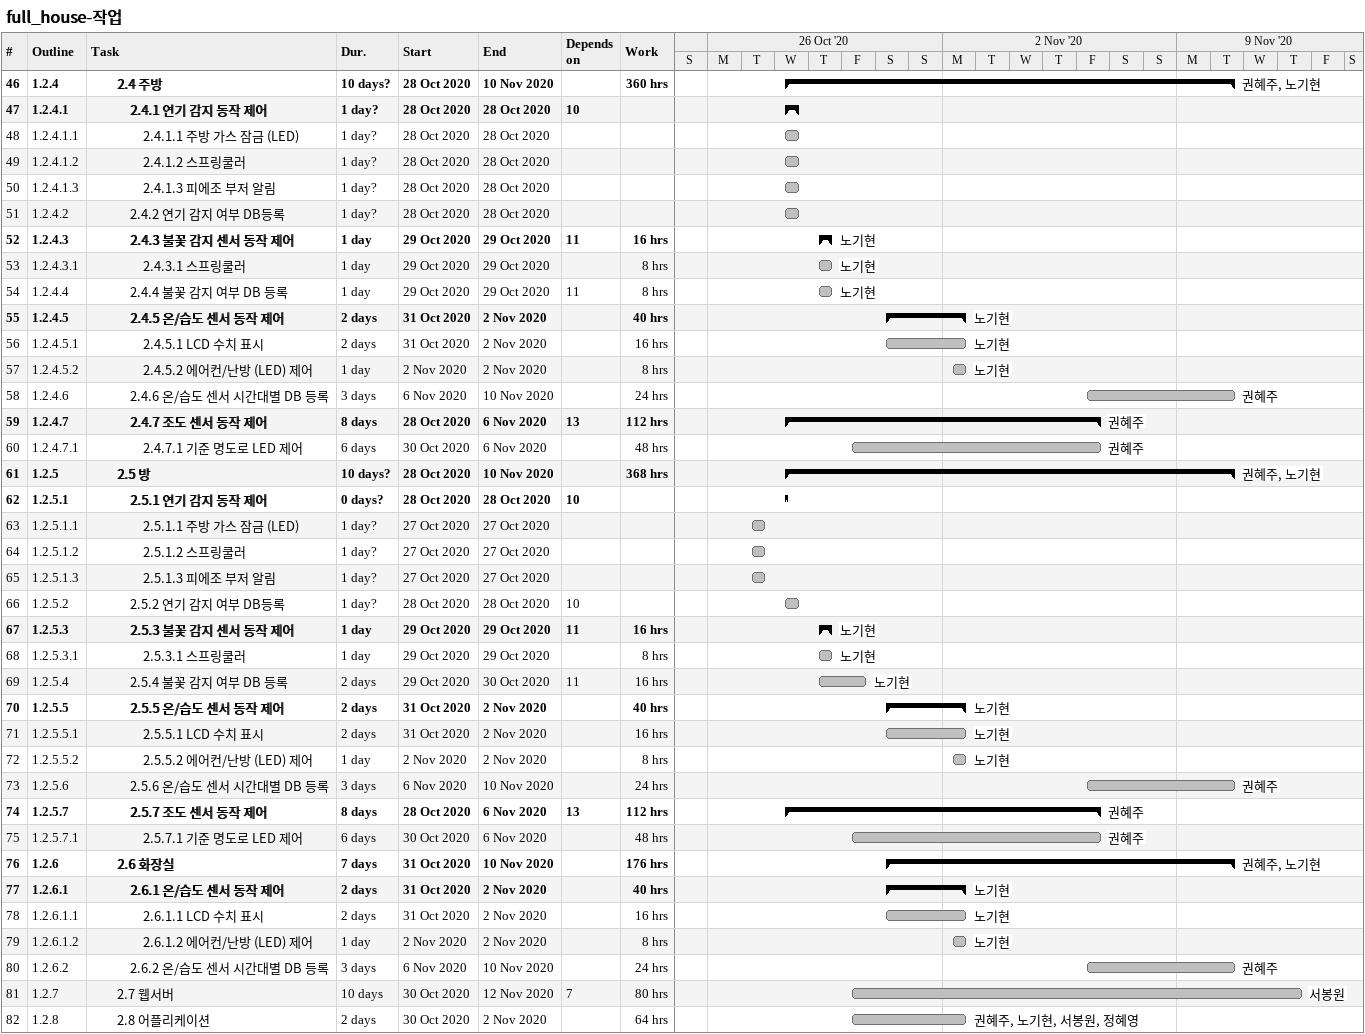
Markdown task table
full_house-작업

| ID | WBS | Task | Duration | Start | Finish | Predecessors | Resources | Work (h) |
|---|---|---|---|---|---|---|---|---|
| 46 | 1.2.4 | **2.4 주방** | 10d? | 2020-10-28 | 2020-11-10 |  | 권혜주, 노기현 | 360 |
| 47 | 1.2.4.1 | **2.4.1 연기 감지 동작 제어** | 1d? | 2020-10-28 | 2020-10-28 | 10 |  |  |
| 48 | 1.2.4.1.1 | 2.4.1.1 주방 가스 잠금 (LED) | 1d? | 2020-10-28 | 2020-10-28 |  |  |  |
| 49 | 1.2.4.1.2 | 2.4.1.2 스프링쿨러 | 1d? | 2020-10-28 | 2020-10-28 |  |  |  |
| 50 | 1.2.4.1.3 | 2.4.1.3 피에조 부저 알림 | 1d? | 2020-10-28 | 2020-10-28 |  |  |  |
| 51 | 1.2.4.2 | 2.4.2 연기 감지 여부 DB등록 | 1d? | 2020-10-28 | 2020-10-28 |  |  |  |
| 52 | 1.2.4.3 | **2.4.3 불꽃 감지 센서 동작 제어** | 1d | 2020-10-29 | 2020-10-29 | 11 | 노기현 | 16 |
| 53 | 1.2.4.3.1 | 2.4.3.1 스프링쿨러 | 1d | 2020-10-29 | 2020-10-29 |  | 노기현 | 8 |
| 54 | 1.2.4.4 | 2.4.4 불꽃 감지 여부 DB 등록 | 1d | 2020-10-29 | 2020-10-29 | 11 | 노기현 | 8 |
| 55 | 1.2.4.5 | **2.4.5 온/습도 센서 동작 제어** | 2d | 2020-10-31 | 2020-11-02 |  | 노기현 | 40 |
| 56 | 1.2.4.5.1 | 2.4.5.1 LCD 수치 표시 | 2d | 2020-10-31 | 2020-11-02 |  | 노기현 | 16 |
| 57 | 1.2.4.5.2 | 2.4.5.2 에어컨/난방 (LED) 제어 | 1d | 2020-11-02 | 2020-11-02 |  | 노기현 | 8 |
| 58 | 1.2.4.6 | 2.4.6 온/습도 센서 시간대별 DB 등록 | 3d | 2020-11-06 | 2020-11-10 |  | 권혜주 | 24 |
| 59 | 1.2.4.7 | **2.4.7 조도 센서 동작 제어** | 8d | 2020-10-28 | 2020-11-06 | 13 | 권혜주 | 112 |
| 60 | 1.2.4.7.1 | 2.4.7.1 기준 명도로 LED 제어 | 6d | 2020-10-30 | 2020-11-06 |  | 권혜주 | 48 |
| 61 | 1.2.5 | **2.5 방** | 10d? | 2020-10-28 | 2020-11-10 |  | 권혜주, 노기현 | 368 |
| 62 | 1.2.5.1 | **2.5.1 연기 감지 동작 제어** | 0d? | 2020-10-28 | 2020-10-28 | 10 |  |  |
| 63 | 1.2.5.1.1 | 2.5.1.1 주방 가스 잠금 (LED) | 1d? | 2020-10-27 | 2020-10-27 |  |  |  |
| 64 | 1.2.5.1.2 | 2.5.1.2 스프링쿨러 | 1d? | 2020-10-27 | 2020-10-27 |  |  |  |
| 65 | 1.2.5.1.3 | 2.5.1.3 피에조 부저 알림 | 1d? | 2020-10-27 | 2020-10-27 |  |  |  |
| 66 | 1.2.5.2 | 2.5.2 연기 감지 여부 DB등록 | 1d? | 2020-10-28 | 2020-10-28 | 10 |  |  |
| 67 | 1.2.5.3 | **2.5.3 불꽃 감지 센서 동작 제어** | 1d | 2020-10-29 | 2020-10-29 | 11 | 노기현 | 16 |
| 68 | 1.2.5.3.1 | 2.5.3.1 스프링쿨러 | 1d | 2020-10-29 | 2020-10-29 |  | 노기현 | 8 |
| 69 | 1.2.5.4 | 2.5.4 불꽃 감지 여부 DB 등록 | 2d | 2020-10-29 | 2020-10-30 | 11 | 노기현 | 16 |
| 70 | 1.2.5.5 | **2.5.5 온/습도 센서 동작 제어** | 2d | 2020-10-31 | 2020-11-02 |  | 노기현 | 40 |
| 71 | 1.2.5.5.1 | 2.5.5.1 LCD 수치 표시 | 2d | 2020-10-31 | 2020-11-02 |  | 노기현 | 16 |
| 72 | 1.2.5.5.2 | 2.5.5.2 에어컨/난방 (LED) 제어 | 1d | 2020-11-02 | 2020-11-02 |  | 노기현 | 8 |
| 73 | 1.2.5.6 | 2.5.6 온/습도 센서 시간대별 DB 등록 | 3d | 2020-11-06 | 2020-11-10 |  | 권혜주 | 24 |
| 74 | 1.2.5.7 | **2.5.7 조도 센서 동작 제어** | 8d | 2020-10-28 | 2020-11-06 | 13 | 권혜주 | 112 |
| 75 | 1.2.5.7.1 | 2.5.7.1 기준 명도로 LED 제어 | 6d | 2020-10-30 | 2020-11-06 |  | 권혜주 | 48 |
| 76 | 1.2.6 | **2.6 화장실** | 7d | 2020-10-31 | 2020-11-10 |  | 권혜주, 노기현 | 176 |
| 77 | 1.2.6.1 | **2.6.1 온/습도 센서 동작 제어** | 2d | 2020-10-31 | 2020-11-02 |  | 노기현 | 40 |
| 78 | 1.2.6.1.1 | 2.6.1.1 LCD 수치 표시 | 2d | 2020-10-31 | 2020-11-02 |  | 노기현 | 16 |
| 79 | 1.2.6.1.2 | 2.6.1.2 에어컨/난방 (LED) 제어 | 1d | 2020-11-02 | 2020-11-02 |  | 노기현 | 8 |
| 80 | 1.2.6.2 | 2.6.2 온/습도 센서 시간대별 DB 등록 | 3d | 2020-11-06 | 2020-11-10 |  | 권혜주 | 24 |
| 81 | 1.2.7 | 2.7 웹서버 | 10d | 2020-10-30 | 2020-11-12 | 7 | 서봉원 | 80 |
| 82 | 1.2.8 | 2.8 어플리케이션 | 2d | 2020-10-30 | 2020-11-02 |  | 권혜주, 노기현, 서봉원, 정혜영 | 64 |
